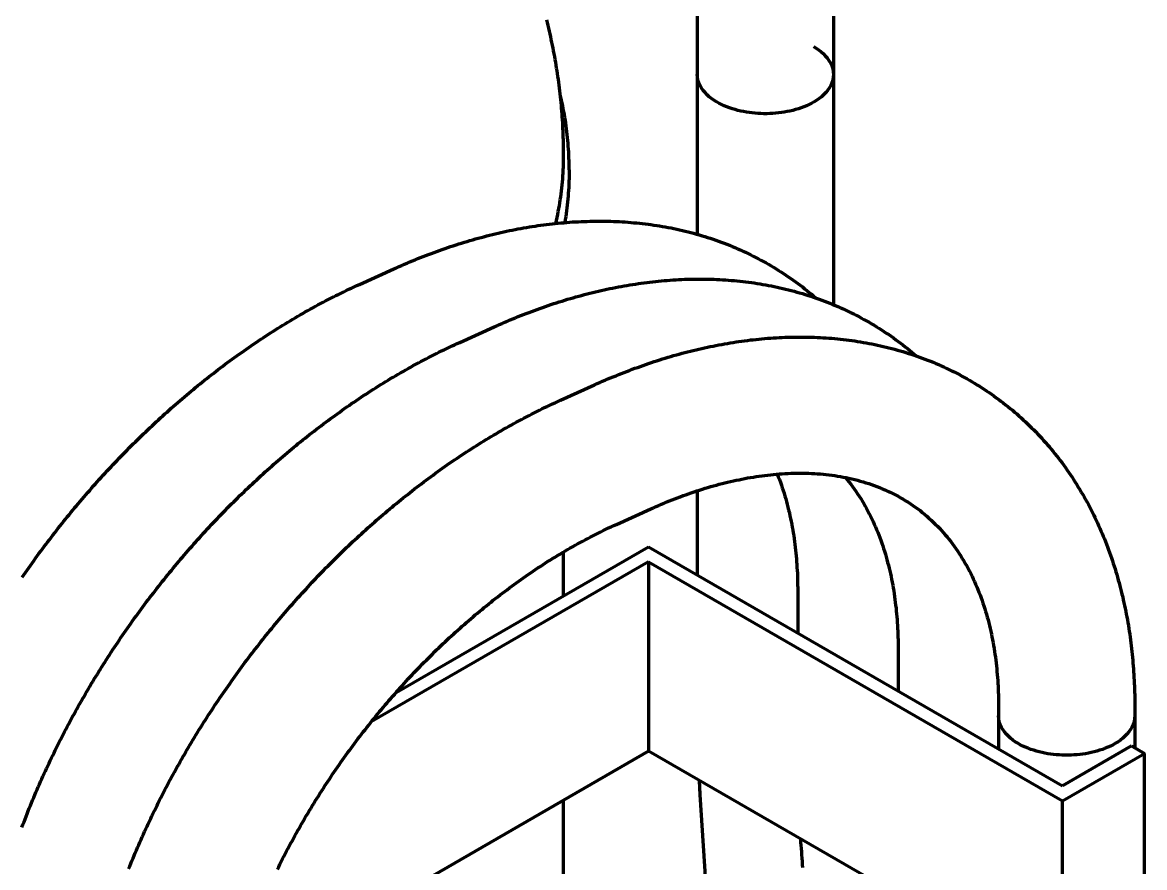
# Model space of a CAD drawing. Header units: millimetres. Extents: x 0 to 2382, y 0 to 420.
# Drawn here: x 333.61 to 352.97, y 113.12 to 127.71 of the extents above; entities that cross this region are included whole.
import ezdxf

# ---------------------------------------------------------------- set-up
doc = ezdxf.new("R2010")
doc.units = ezdxf.units.MM
doc.layers.add('01-VISIBLE', color=7, linetype='CONTINUOUS', lineweight=70)

msp = doc.modelspace()

# ---------------------------------------------------------------- linework, layer by layer
at = {"layer": '01-VISIBLE'}
for p, q in [((345.25, 128.126), (345.25, 126.813)), ((347.6, 128.126), (347.6, 126.813)), ((345.25, 126.813), (345.25, 124.052)), ((347.6, 126.813), (347.6, 122.836)), ((339.423, 123.188), (340.014, 123.455)), ((341.155, 122.187), (341.747, 122.454)), ((342.888, 121.187), (343.479, 121.454)), ((345.25, 119.625), (345.25, 118.173)), ((343.855, 119.045), (344.446, 119.312)), ((340.054, 116.144), (344.409, 118.658)), ((344.409, 118.658), (351.551, 114.535)), ((342.944, 117.812), (342.944, 118.57)), ((344.409, 118.397), (339.626, 115.635)), ((344.409, 118.397), (351.551, 114.274)), ((344.409, 118.397), (344.409, 115.131)), ((346.982, 117.903), (346.982, 117.173)), ((348.715, 116.903), (348.715, 116.173)), ((350.447, 115.903), (350.447, 115.739)), ((352.797, 115.903), (352.797, 115.739)), ((350.447, 115.739), (350.447, 115.173)), ((352.797, 115.739), (352.797, 115.187)), ((352.739, 115.221), (351.551, 114.535)), ((352.739, 115.221), (352.965, 115.09)), ((344.409, 115.131), (337.204, 110.971)), ((351.551, 111.008), (344.409, 115.131)), ((351.551, 114.274), (352.965, 115.09)), ((352.965, 111.824), (352.965, 115.09)), ((342.944, 75.354), (342.944, 114.285)), ((345.296, 114.379), (345.451, 111.935)), ((351.551, 111.008), (351.551, 114.274))]:
    msp.add_line(p, q, dxfattribs=at)
for points in [[(342.944, 125.427), (342.944, 125.477), (342.943, 125.527), (342.943, 125.577), (342.942, 125.627), (342.941, 125.677), (342.939, 125.727), (342.937, 125.777), (342.935, 125.827), (342.933, 125.877), (342.931, 125.927), (342.928, 125.977), (342.925, 126.027), (342.921, 126.077), (342.918, 126.127), (342.914, 126.177), (342.91, 126.227), (342.905, 126.276), (342.901, 126.326), (342.896, 126.376), (342.891, 126.426), (342.885, 126.475), (342.88, 126.525), (342.874, 126.575), (342.867, 126.624), (342.861, 126.674), (342.854, 126.724), (342.847, 126.773), (342.84, 126.823), (342.832, 126.872), (342.824, 126.922), (342.816, 126.971), (342.808, 127.02), (342.8, 127.07), (342.791, 127.119), (342.782, 127.168), (342.772, 127.217), (342.763, 127.266), (342.753, 127.315), (342.743, 127.364), (342.732, 127.413), (342.722, 127.462), (342.711, 127.511), (342.7, 127.56), (342.688, 127.608), (342.677, 127.657), (342.665, 127.706), (342.653, 127.754)], [(347.256, 127.292), (347.3, 127.265), (347.342, 127.236), (347.383, 127.205), (347.422, 127.171), (347.458, 127.135), (347.492, 127.096), (347.522, 127.054), (347.549, 127.01), (347.57, 126.963), (347.586, 126.914), (347.596, 126.864), (347.6, 126.813)], [(347.6, 126.813), (347.596, 126.762), (347.587, 126.713), (347.572, 126.665), (347.551, 126.62), (347.526, 126.576), (347.497, 126.535), (347.465, 126.497), (347.429, 126.461), (347.392, 126.427), (347.353, 126.396), (347.311, 126.367), (347.269, 126.341), (347.225, 126.316), (347.18, 126.293), (347.135, 126.272), (347.088, 126.253), (347.041, 126.235), (346.994, 126.219), (346.946, 126.205), (346.897, 126.191), (346.848, 126.18), (346.799, 126.17), (346.75, 126.161), (346.7, 126.153), (346.65, 126.147), (346.6, 126.142), (346.55, 126.138), (346.5, 126.136), (346.45, 126.134), (346.4, 126.134), (346.349, 126.136), (346.299, 126.138), (346.249, 126.142), (346.199, 126.147), (346.149, 126.153), (346.1, 126.161), (346.05, 126.17), (346.001, 126.18), (345.952, 126.191), (345.904, 126.205), (345.856, 126.219), (345.808, 126.235), (345.761, 126.253), (345.715, 126.272), (345.669, 126.293), (345.624, 126.316), (345.581, 126.341), (345.538, 126.367), (345.497, 126.396), (345.457, 126.427), (345.42, 126.461), (345.385, 126.497), (345.352, 126.535), (345.323, 126.576), (345.298, 126.62), (345.278, 126.665), (345.262, 126.713), (345.253, 126.762), (345.25, 126.813)], [(347.6, 126.813), (347.596, 126.762), (347.587, 126.713), (347.572, 126.665), (347.551, 126.62), (347.526, 126.576), (347.497, 126.535), (347.465, 126.497), (347.429, 126.461), (347.392, 126.427), (347.353, 126.396), (347.311, 126.367), (347.269, 126.341), (347.225, 126.316), (347.18, 126.293), (347.135, 126.272), (347.088, 126.253), (347.041, 126.235), (346.994, 126.219), (346.946, 126.205), (346.897, 126.191), (346.848, 126.18), (346.799, 126.17), (346.75, 126.161), (346.7, 126.153), (346.65, 126.147), (346.6, 126.142), (346.55, 126.138), (346.5, 126.136), (346.45, 126.134), (346.4, 126.134), (346.349, 126.136), (346.299, 126.138), (346.249, 126.142), (346.199, 126.147), (346.149, 126.153), (346.1, 126.161), (346.05, 126.17), (346.001, 126.18), (345.952, 126.191), (345.904, 126.205), (345.856, 126.219), (345.808, 126.235), (345.761, 126.253), (345.715, 126.272), (345.669, 126.293), (345.624, 126.316), (345.581, 126.341), (345.538, 126.367), (345.497, 126.396), (345.457, 126.427), (345.42, 126.461), (345.385, 126.497), (345.352, 126.535), (345.323, 126.576), (345.298, 126.62), (345.278, 126.665), (345.262, 126.713), (345.253, 126.762), (345.25, 126.813)], [(343.04, 125.166), (343.04, 125.216), (343.039, 125.267), (343.038, 125.317), (343.036, 125.368), (343.034, 125.418), (343.032, 125.469), (343.029, 125.519), (343.025, 125.569), (343.021, 125.62), (343.017, 125.67), (343.012, 125.72), (343.007, 125.771), (343.001, 125.821), (342.995, 125.871), (342.988, 125.921), (342.981, 125.971), (342.974, 126.021), (342.966, 126.071), (342.957, 126.12), (342.949, 126.17), (342.939, 126.22), (342.929, 126.269), (342.919, 126.319), (342.909, 126.368), (342.898, 126.417), (342.886, 126.467)], [(342.811, 124.24), (342.822, 124.291), (342.833, 124.342), (342.843, 124.393), (342.853, 124.444), (342.862, 124.495), (342.871, 124.547), (342.879, 124.598), (342.887, 124.649), (342.894, 124.701), (342.901, 124.752), (342.907, 124.804), (342.913, 124.856), (342.919, 124.908), (342.923, 124.959), (342.928, 125.011), (342.931, 125.063), (342.935, 125.115), (342.938, 125.167), (342.94, 125.219), (342.942, 125.271), (342.943, 125.323), (342.944, 125.375), (342.944, 125.427)], [(343.04, 125.166), (343.04, 125.115), (343.039, 125.064), (343.038, 125.013), (343.036, 124.962), (343.034, 124.912), (343.032, 124.861), (343.029, 124.81), (343.025, 124.759), (343.021, 124.709), (343.017, 124.658), (343.012, 124.607), (343.006, 124.557), (343.001, 124.506), (342.994, 124.456), (342.988, 124.405), (342.98, 124.355), (342.973, 124.305), (342.965, 124.255)], [(340.014, 123.455), (340.06, 123.475), (340.106, 123.495), (340.152, 123.516), (340.198, 123.535), (340.244, 123.555), (340.29, 123.575), (340.336, 123.594), (340.383, 123.613), (340.429, 123.632), (340.476, 123.65), (340.522, 123.669), (340.569, 123.687), (340.616, 123.705), (340.663, 123.722), (340.71, 123.74), (340.757, 123.757), (340.804, 123.774), (340.851, 123.79), (340.899, 123.807), (340.946, 123.823), (340.994, 123.839), (341.041, 123.855), (341.089, 123.87), (341.137, 123.886), (341.184, 123.901), (341.232, 123.915), (341.28, 123.93), (341.328, 123.944), (341.377, 123.958), (341.425, 123.972), (341.473, 123.985), (341.521, 123.998), (341.57, 124.011), (341.618, 124.024), (341.667, 124.036), (341.716, 124.048), (341.764, 124.06), (341.813, 124.071), (341.862, 124.083), (341.911, 124.094), (341.96, 124.104), (342.009, 124.115), (342.058, 124.125), (342.107, 124.134), (342.156, 124.144), (342.206, 124.153), (342.255, 124.162), (342.304, 124.171), (342.354, 124.179), (342.403, 124.187), (342.453, 124.194), (342.502, 124.202), (342.552, 124.209), (342.602, 124.215), (342.651, 124.222), (342.701, 124.228), (342.751, 124.234), (342.801, 124.239), (342.851, 124.244), (342.901, 124.249), (342.951, 124.253), (343, 124.257), (343.05, 124.261), (343.1, 124.265), (343.15, 124.268), (343.201, 124.27), (343.251, 124.273), (343.301, 124.275), (343.351, 124.276), (343.401, 124.278), (343.451, 124.279), (343.501, 124.279), (343.551, 124.28), (343.601, 124.279), (343.652, 124.279), (343.702, 124.278), (343.752, 124.277), (343.802, 124.275), (343.852, 124.273), (343.902, 124.271), (343.952, 124.268), (344.002, 124.265), (344.052, 124.261), (344.102, 124.257), (344.152, 124.253), (344.202, 124.248), (344.252, 124.243), (344.302, 124.238), (344.351, 124.232), (344.401, 124.226), (344.451, 124.219), (344.5, 124.212), (344.55, 124.204), (344.599, 124.196), (344.649, 124.188), (344.698, 124.179), (344.747, 124.17), (344.797, 124.161), (344.846, 124.151), (344.895, 124.14), (344.944, 124.129), (344.993, 124.118), (345.041, 124.107), (345.09, 124.094), (345.139, 124.082), (345.187, 124.069), (345.235, 124.056), (345.284, 124.042), (345.332, 124.028), (345.38, 124.013), (345.427, 123.998), (345.475, 123.983), (345.523, 123.967), (345.57, 123.95), (345.617, 123.934), (345.664, 123.916), (345.711, 123.899), (345.758, 123.881), (345.805, 123.862), (345.851, 123.843), (345.897, 123.824), (345.943, 123.804), (345.989, 123.784), (346.035, 123.763), (346.08, 123.742), (346.126, 123.721), (346.171, 123.699), (346.216, 123.677), (346.26, 123.654), (346.305, 123.631), (346.349, 123.607), (346.393, 123.583), (346.437, 123.559), (346.48, 123.534), (346.524, 123.509), (346.567, 123.483), (346.609, 123.457), (346.652, 123.43), (346.694, 123.404), (346.736, 123.376), (346.778, 123.349), (346.82, 123.32), (346.861, 123.292), (346.902, 123.263), (346.942, 123.234), (346.983, 123.204), (347.023, 123.174), (347.063, 123.143), (347.102, 123.113), (347.141, 123.081), (347.18, 123.05), (347.219, 123.018), (347.257, 122.985), (347.295, 122.953)], [(333.605, 118.133), (333.633, 118.174), (333.662, 118.215), (333.69, 118.256), (333.719, 118.297), (333.748, 118.338), (333.777, 118.378), (333.806, 118.419), (333.835, 118.46), (333.865, 118.5), (333.894, 118.54), (333.924, 118.581), (333.953, 118.621), (333.983, 118.661), (334.013, 118.701), (334.043, 118.741), (334.074, 118.781), (334.104, 118.821), (334.134, 118.86), (334.165, 118.9), (334.196, 118.939), (334.227, 118.979), (334.258, 119.018), (334.289, 119.057), (334.32, 119.096), (334.351, 119.135), (334.383, 119.174), (334.414, 119.213), (334.446, 119.251), (334.478, 119.29), (334.509, 119.329), (334.542, 119.367), (334.574, 119.405), (334.606, 119.443), (334.638, 119.482), (334.671, 119.52), (334.703, 119.557), (334.736, 119.595), (334.769, 119.633), (334.802, 119.671), (334.835, 119.708), (334.868, 119.745), (334.902, 119.783), (334.935, 119.82), (334.969, 119.857), (335.002, 119.894), (335.036, 119.931), (335.07, 119.968), (335.104, 120.004), (335.138, 120.041), (335.172, 120.077), (335.207, 120.113), (335.241, 120.15), (335.276, 120.186), (335.31, 120.222), (335.345, 120.258), (335.38, 120.293), (335.415, 120.329), (335.45, 120.365), (335.486, 120.4), (335.521, 120.435), (335.557, 120.471), (335.592, 120.506), (335.628, 120.541), (335.664, 120.576), (335.7, 120.61), (335.736, 120.645), (335.772, 120.68), (335.808, 120.714), (335.845, 120.748), (335.881, 120.782), (335.918, 120.816), (335.954, 120.85), (335.991, 120.884), (336.028, 120.918), (336.065, 120.951), (336.103, 120.985), (336.14, 121.018), (336.177, 121.051), (336.215, 121.084), (336.252, 121.117), (336.29, 121.15), (336.328, 121.183), (336.366, 121.215), (336.404, 121.248), (336.442, 121.28), (336.48, 121.312), (336.519, 121.344), (336.557, 121.376), (336.596, 121.408), (336.635, 121.44), (336.673, 121.471), (336.712, 121.502), (336.751, 121.534), (336.791, 121.565), (336.83, 121.596), (336.869, 121.627), (336.909, 121.657), (336.948, 121.688), (336.988, 121.718), (337.028, 121.749), (337.068, 121.779), (337.108, 121.809), (337.148, 121.838), (337.188, 121.868), (337.228, 121.898), (337.269, 121.927), (337.309, 121.956), (337.35, 121.986), (337.391, 122.014), (337.432, 122.043), (337.473, 122.072), (337.514, 122.1), (337.555, 122.129), (337.596, 122.157), (337.638, 122.185), (337.679, 122.213), (337.721, 122.241), (337.762, 122.268), (337.804, 122.296), (337.846, 122.323), (337.888, 122.35), (337.93, 122.377), (337.972, 122.404), (338.015, 122.43), (338.057, 122.457), (338.1, 122.483), (338.142, 122.509), (338.185, 122.535), (338.228, 122.561), (338.271, 122.586), (338.314, 122.612), (338.357, 122.637), (338.4, 122.662), (338.444, 122.687), (338.487, 122.712), (338.531, 122.736), (338.575, 122.761), (338.618, 122.785), (338.662, 122.809), (338.706, 122.833), (338.75, 122.856), (338.794, 122.88), (338.839, 122.903), (338.883, 122.926), (338.927, 122.949), (338.972, 122.972), (339.017, 122.994), (339.061, 123.016), (339.106, 123.039), (339.151, 123.06), (339.196, 123.082), (339.241, 123.104), (339.287, 123.125), (339.332, 123.146), (339.377, 123.167), (339.423, 123.188)], [(341.747, 122.454), (341.792, 122.475), (341.838, 122.495), (341.884, 122.515), (341.93, 122.535), (341.976, 122.555), (342.022, 122.574), (342.069, 122.594), (342.115, 122.613), (342.161, 122.631), (342.208, 122.65), (342.255, 122.668), (342.301, 122.686), (342.348, 122.704), (342.395, 122.722), (342.442, 122.739), (342.489, 122.757), (342.536, 122.774), (342.584, 122.79), (342.631, 122.807), (342.678, 122.823), (342.726, 122.839), (342.774, 122.855), (342.821, 122.87), (342.869, 122.885), (342.917, 122.9), (342.965, 122.915), (343.013, 122.93), (343.061, 122.944), (343.109, 122.958), (343.157, 122.971), (343.205, 122.985), (343.254, 122.998), (343.302, 123.011), (343.351, 123.023), (343.399, 123.036), (343.448, 123.048), (343.497, 123.06), (343.546, 123.071), (343.594, 123.082), (343.643, 123.093), (343.692, 123.104), (343.741, 123.114), (343.79, 123.124), (343.84, 123.134), (343.889, 123.144), (343.938, 123.153), (343.987, 123.162), (344.037, 123.17), (344.086, 123.179), (344.136, 123.187), (344.185, 123.194), (344.235, 123.202), (344.284, 123.209), (344.334, 123.215), (344.384, 123.222), (344.434, 123.228), (344.483, 123.233), (344.533, 123.239), (344.583, 123.244), (344.633, 123.249), (344.683, 123.253), (344.733, 123.257), (344.783, 123.261), (344.833, 123.264), (344.883, 123.267), (344.933, 123.27), (344.983, 123.273), (345.033, 123.275), (345.083, 123.276), (345.133, 123.278), (345.183, 123.279), (345.234, 123.279), (345.284, 123.279), (345.334, 123.279), (345.384, 123.279), (345.434, 123.278), (345.484, 123.277), (345.534, 123.275), (345.584, 123.273), (345.634, 123.271), (345.684, 123.268), (345.734, 123.265), (345.784, 123.261), (345.834, 123.257), (345.884, 123.253), (345.934, 123.248), (345.984, 123.243), (346.034, 123.238), (346.084, 123.232), (346.133, 123.225), (346.183, 123.219), (346.233, 123.212), (346.282, 123.204), (346.332, 123.196), (346.381, 123.188), (346.431, 123.179), (346.48, 123.17), (346.529, 123.16), (346.578, 123.15), (346.627, 123.14), (346.676, 123.129), (346.725, 123.118), (346.774, 123.106), (346.822, 123.094), (346.871, 123.082), (346.919, 123.069), (346.968, 123.056), (347.016, 123.042), (347.064, 123.028), (347.112, 123.013), (347.16, 122.998), (347.207, 122.982), (347.255, 122.967), (347.302, 122.95), (347.35, 122.933), (347.397, 122.916), (347.444, 122.899), (347.49, 122.881), (347.537, 122.862), (347.583, 122.843), (347.63, 122.824), (347.676, 122.804), (347.722, 122.784), (347.767, 122.763), (347.813, 122.742), (347.858, 122.721), (347.903, 122.699), (347.948, 122.677), (347.993, 122.654), (348.037, 122.631), (348.081, 122.607), (348.125, 122.583), (348.169, 122.559), (348.213, 122.534), (348.256, 122.508), (348.299, 122.483), (348.342, 122.457), (348.384, 122.43), (348.427, 122.403), (348.469, 122.376), (348.51, 122.348), (348.552, 122.32), (348.593, 122.292), (348.634, 122.263), (348.675, 122.233), (348.715, 122.204), (348.755, 122.174), (348.795, 122.143), (348.835, 122.112), (348.874, 122.081), (348.913, 122.05), (348.951, 122.018), (348.99, 121.985), (349.028, 121.953)], [(333.601, 113.819), (333.618, 113.866), (333.636, 113.913), (333.654, 113.959), (333.672, 114.006), (333.69, 114.052), (333.709, 114.099), (333.727, 114.145), (333.746, 114.192), (333.765, 114.238), (333.784, 114.284), (333.803, 114.33), (333.823, 114.376), (333.842, 114.422), (333.862, 114.468), (333.882, 114.514), (333.902, 114.56), (333.922, 114.606), (333.942, 114.651), (333.963, 114.697), (333.984, 114.743), (334.004, 114.788), (334.025, 114.833), (334.046, 114.879), (334.068, 114.924), (334.089, 114.969), (334.111, 115.014), (334.132, 115.059), (334.154, 115.104), (334.176, 115.149), (334.198, 115.194), (334.22, 115.239), (334.243, 115.284), (334.265, 115.328), (334.288, 115.373), (334.311, 115.417), (334.334, 115.462), (334.357, 115.506), (334.38, 115.55), (334.404, 115.594), (334.427, 115.639), (334.451, 115.683), (334.475, 115.727), (334.499, 115.77), (334.523, 115.814), (334.547, 115.858), (334.572, 115.902), (334.596, 115.945), (334.621, 115.989), (334.646, 116.032), (334.671, 116.075), (334.696, 116.119), (334.721, 116.162), (334.746, 116.205), (334.772, 116.248), (334.797, 116.291), (334.823, 116.334), (334.849, 116.377), (334.875, 116.419), (334.901, 116.462), (334.927, 116.504), (334.954, 116.547), (334.98, 116.589), (335.007, 116.632), (335.034, 116.674), (335.061, 116.716), (335.088, 116.758), (335.115, 116.8), (335.142, 116.842), (335.17, 116.883), (335.197, 116.925), (335.225, 116.967), (335.253, 117.008), (335.281, 117.05), (335.309, 117.091), (335.337, 117.132), (335.366, 117.174), (335.394, 117.215), (335.423, 117.256), (335.452, 117.297), (335.48, 117.337), (335.509, 117.378), (335.538, 117.419), (335.568, 117.459), (335.597, 117.5), (335.627, 117.54), (335.656, 117.581), (335.686, 117.621), (335.716, 117.661), (335.746, 117.701), (335.776, 117.741), (335.806, 117.781), (335.836, 117.82), (335.867, 117.86), (335.897, 117.9), (335.928, 117.939), (335.959, 117.978), (335.99, 118.018), (336.021, 118.057), (336.052, 118.096), (336.084, 118.135), (336.115, 118.174), (336.147, 118.213), (336.178, 118.251), (336.21, 118.29), (336.242, 118.328), (336.274, 118.367), (336.306, 118.405), (336.338, 118.443), (336.371, 118.481), (336.403, 118.519), (336.436, 118.557), (336.469, 118.595), (336.501, 118.633), (336.534, 118.67), (336.567, 118.708), (336.601, 118.745), (336.634, 118.782), (336.667, 118.82), (336.701, 118.857), (336.735, 118.894), (336.768, 118.931), (336.802, 118.967), (336.836, 119.004), (336.87, 119.041), (336.905, 119.077), (336.939, 119.113), (336.974, 119.149), (337.008, 119.186), (337.043, 119.222), (337.078, 119.257), (337.113, 119.293), (337.148, 119.329), (337.183, 119.364), (337.218, 119.4), (337.253, 119.435), (337.289, 119.47), (337.325, 119.506), (337.36, 119.541), (337.396, 119.575), (337.432, 119.61), (337.468, 119.645), (337.504, 119.679), (337.541, 119.714), (337.577, 119.748), (337.614, 119.782), (337.65, 119.816), (337.687, 119.85), (337.724, 119.884), (337.761, 119.918), (337.798, 119.951), (337.835, 119.985), (337.872, 120.018), (337.91, 120.051), (337.947, 120.084), (337.985, 120.117), (338.022, 120.15), (338.06, 120.183), (338.098, 120.215), (338.136, 120.248), (338.175, 120.28), (338.213, 120.312), (338.251, 120.344), (338.29, 120.376), (338.328, 120.408), (338.367, 120.439), (338.406, 120.471), (338.445, 120.502), (338.484, 120.534), (338.523, 120.565), (338.562, 120.596), (338.602, 120.626), (338.641, 120.657), (338.681, 120.688), (338.72, 120.718), (338.76, 120.748), (338.8, 120.778), (338.84, 120.808), (338.88, 120.838), (338.92, 120.868), (338.961, 120.898), (339.001, 120.927), (339.042, 120.956), (339.082, 120.985), (339.123, 121.014), (339.164, 121.043), (339.205, 121.072), (339.246, 121.1), (339.287, 121.129), (339.329, 121.157), (339.37, 121.185), (339.411, 121.213), (339.453, 121.24), (339.495, 121.268), (339.537, 121.295), (339.578, 121.323), (339.621, 121.35), (339.663, 121.377), (339.705, 121.404), (339.747, 121.43), (339.79, 121.457), (339.832, 121.483), (339.875, 121.509), (339.918, 121.535), (339.96, 121.561), (340.003, 121.586), (340.046, 121.612), (340.09, 121.637), (340.133, 121.662), (340.176, 121.687), (340.22, 121.712), (340.263, 121.736), (340.307, 121.76), (340.351, 121.785), (340.395, 121.809), (340.439, 121.832), (340.483, 121.856), (340.527, 121.88), (340.571, 121.903), (340.615, 121.926), (340.66, 121.949), (340.704, 121.971), (340.749, 121.994), (340.794, 122.016), (340.839, 122.038), (340.884, 122.06), (340.929, 122.082), (340.974, 122.103), (341.019, 122.125), (341.064, 122.146), (341.11, 122.167), (341.155, 122.187)], [(343.479, 121.454), (343.525, 121.475), (343.571, 121.495), (343.616, 121.515), (343.663, 121.535), (343.709, 121.555), (343.755, 121.574), (343.801, 121.593), (343.848, 121.612), (343.894, 121.631), (343.941, 121.65), (343.987, 121.668), (344.034, 121.686), (344.081, 121.704), (344.128, 121.722), (344.175, 121.739), (344.222, 121.756), (344.269, 121.773), (344.316, 121.79), (344.364, 121.807), (344.411, 121.823), (344.459, 121.839), (344.506, 121.854), (344.554, 121.87), (344.602, 121.885), (344.649, 121.9), (344.697, 121.915), (344.745, 121.929), (344.793, 121.944), (344.842, 121.958), (344.89, 121.971), (344.938, 121.985), (344.987, 121.998), (345.035, 122.011), (345.084, 122.023), (345.132, 122.036), (345.181, 122.048), (345.23, 122.06), (345.278, 122.071), (345.327, 122.082), (345.376, 122.093), (345.425, 122.104), (345.474, 122.114), (345.523, 122.124), (345.572, 122.134), (345.622, 122.144), (345.671, 122.153), (345.72, 122.162), (345.77, 122.17), (345.819, 122.178), (345.869, 122.186), (345.918, 122.194), (345.968, 122.201), (346.017, 122.208), (346.067, 122.215), (346.117, 122.222), (346.167, 122.228), (346.216, 122.233), (346.266, 122.239), (346.316, 122.244), (346.366, 122.249), (346.416, 122.253), (346.466, 122.257), (346.516, 122.261), (346.566, 122.264), (346.616, 122.267), (346.666, 122.27), (346.716, 122.272), (346.766, 122.274), (346.816, 122.276), (346.866, 122.277), (346.917, 122.278), (346.967, 122.279), (347.017, 122.279), (347.067, 122.279), (347.117, 122.278), (347.167, 122.278), (347.217, 122.276), (347.267, 122.275), (347.318, 122.273), (347.368, 122.27), (347.418, 122.268), (347.468, 122.264), (347.518, 122.261), (347.568, 122.257), (347.618, 122.253), (347.668, 122.248), (347.717, 122.243), (347.767, 122.237), (347.817, 122.231), (347.867, 122.225), (347.917, 122.218), (347.966, 122.211), (348.016, 122.204), (348.065, 122.196), (348.115, 122.187), (348.164, 122.179), (348.213, 122.17), (348.263, 122.16), (348.312, 122.15), (348.361, 122.14), (348.41, 122.129), (348.459, 122.118), (348.507, 122.106), (348.556, 122.094), (348.605, 122.081), (348.653, 122.068), (348.701, 122.055), (348.749, 122.041), (348.798, 122.027), (348.846, 122.012), (348.893, 121.997), (348.941, 121.982), (348.989, 121.966), (349.036, 121.95), (349.083, 121.933), (349.13, 121.916), (349.177, 121.898), (349.224, 121.88), (349.271, 121.861), (349.317, 121.843), (349.363, 121.823), (349.409, 121.803), (349.455, 121.783), (349.501, 121.763), (349.546, 121.741), (349.592, 121.72), (349.637, 121.698), (349.682, 121.676), (349.726, 121.653), (349.771, 121.63), (349.815, 121.606), (349.859, 121.582), (349.903, 121.558), (349.946, 121.533), (349.99, 121.508), (350.033, 121.482), (350.075, 121.456), (350.118, 121.429), (350.16, 121.402), (350.202, 121.375), (350.244, 121.347), (350.286, 121.319), (350.327, 121.291), (350.368, 121.262), (350.408, 121.232), (350.449, 121.203), (350.489, 121.173), (350.529, 121.142), (350.568, 121.111), (350.607, 121.08), (350.646, 121.048), (350.685, 121.016), (350.723, 120.984), (350.761, 120.951), (350.799, 120.918), (350.836, 120.885), (350.873, 120.851), (350.91, 120.817), (350.946, 120.782), (350.982, 120.747), (351.018, 120.712), (351.053, 120.677), (351.088, 120.641), (351.123, 120.605), (351.157, 120.568), (351.191, 120.531), (351.225, 120.494), (351.258, 120.456), (351.291, 120.419), (351.324, 120.381), (351.356, 120.342), (351.388, 120.303), (351.42, 120.265), (351.451, 120.225), (351.482, 120.186), (351.512, 120.146), (351.542, 120.106), (351.572, 120.065), (351.601, 120.025), (351.63, 119.984), (351.659, 119.943), (351.687, 119.901), (351.715, 119.859), (351.742, 119.818), (351.769, 119.775), (351.796, 119.733), (351.822, 119.69), (351.848, 119.647), (351.874, 119.604), (351.899, 119.561), (351.924, 119.518), (351.949, 119.474), (351.973, 119.43), (351.997, 119.386), (352.02, 119.341), (352.043, 119.297), (352.066, 119.252), (352.088, 119.207), (352.11, 119.162), (352.131, 119.117), (352.153, 119.071), (352.173, 119.026), (352.194, 118.98), (352.214, 118.934), (352.234, 118.888), (352.253, 118.842), (352.272, 118.795), (352.29, 118.749), (352.309, 118.702), (352.327, 118.655), (352.344, 118.608), (352.361, 118.561), (352.378, 118.514), (352.394, 118.466), (352.411, 118.419), (352.426, 118.371), (352.442, 118.324), (352.457, 118.276), (352.471, 118.228), (352.486, 118.18), (352.5, 118.132), (352.513, 118.083), (352.527, 118.035), (352.54, 117.987), (352.552, 117.938), (352.564, 117.89), (352.576, 117.841), (352.588, 117.792), (352.599, 117.743), (352.61, 117.694), (352.621, 117.645), (352.631, 117.596), (352.641, 117.547), (352.651, 117.498), (352.66, 117.449), (352.669, 117.399), (352.677, 117.35), (352.686, 117.3), (352.694, 117.251), (352.702, 117.201), (352.709, 117.152), (352.716, 117.102), (352.723, 117.052), (352.729, 117.003), (352.735, 116.953), (352.741, 116.903), (352.747, 116.853), (352.752, 116.804), (352.757, 116.754), (352.762, 116.704), (352.766, 116.654), (352.77, 116.604), (352.774, 116.554), (352.777, 116.504), (352.78, 116.454), (352.783, 116.404), (352.786, 116.354), (352.788, 116.304), (352.79, 116.253), (352.792, 116.203), (352.794, 116.153), (352.795, 116.103), (352.796, 116.053), (352.796, 116.003), (352.797, 115.953), (352.797, 115.903)], [(335.441, 113.099), (335.46, 113.145), (335.479, 113.191), (335.497, 113.238), (335.517, 113.284), (335.536, 113.33), (335.555, 113.376), (335.575, 113.422), (335.594, 113.468), (335.614, 113.514), (335.634, 113.56), (335.655, 113.606), (335.675, 113.651), (335.695, 113.697), (335.716, 113.742), (335.737, 113.788), (335.758, 113.833), (335.779, 113.879), (335.8, 113.924), (335.821, 113.969), (335.843, 114.014), (335.865, 114.059), (335.886, 114.104), (335.908, 114.149), (335.931, 114.194), (335.953, 114.239), (335.975, 114.283), (335.998, 114.328), (336.02, 114.373), (336.043, 114.417), (336.066, 114.462), (336.089, 114.506), (336.113, 114.55), (336.136, 114.594), (336.16, 114.638), (336.183, 114.682), (336.207, 114.726), (336.231, 114.77), (336.255, 114.814), (336.28, 114.858), (336.304, 114.901), (336.329, 114.945), (336.353, 114.988), (336.378, 115.032), (336.403, 115.075), (336.428, 115.118), (336.453, 115.162), (336.479, 115.205), (336.504, 115.248), (336.53, 115.291), (336.555, 115.334), (336.581, 115.376), (336.607, 115.419), (336.634, 115.462), (336.66, 115.504), (336.686, 115.547), (336.713, 115.589), (336.739, 115.631), (336.766, 115.674), (336.793, 115.716), (336.82, 115.758), (336.847, 115.8), (336.875, 115.841), (336.902, 115.883), (336.93, 115.925), (336.958, 115.967), (336.985, 116.008), (337.013, 116.05), (337.042, 116.091), (337.07, 116.132), (337.098, 116.173), (337.127, 116.214), (337.155, 116.255), (337.184, 116.296), (337.213, 116.337), (337.242, 116.378), (337.271, 116.419), (337.3, 116.459), (337.329, 116.5), (337.359, 116.54), (337.389, 116.58), (337.418, 116.621), (337.448, 116.661), (337.478, 116.701), (337.508, 116.741), (337.538, 116.78), (337.569, 116.82), (337.599, 116.86), (337.63, 116.899), (337.661, 116.939), (337.691, 116.978), (337.722, 117.017), (337.753, 117.057), (337.785, 117.096), (337.816, 117.135), (337.847, 117.174), (337.879, 117.212), (337.911, 117.251), (337.942, 117.29), (337.974, 117.328), (338.006, 117.367), (338.038, 117.405), (338.071, 117.443), (338.103, 117.481), (338.136, 117.519), (338.168, 117.557), (338.201, 117.595), (338.234, 117.633), (338.267, 117.67), (338.3, 117.708), (338.333, 117.745), (338.366, 117.782), (338.4, 117.819), (338.433, 117.857), (338.467, 117.894), (338.501, 117.93), (338.535, 117.967), (338.569, 118.004), (338.603, 118.04), (338.637, 118.077), (338.672, 118.113), (338.706, 118.149), (338.741, 118.185), (338.775, 118.221), (338.81, 118.257), (338.845, 118.293), (338.88, 118.329), (338.915, 118.364), (338.951, 118.4), (338.986, 118.435), (339.021, 118.47), (339.057, 118.505), (339.093, 118.54), (339.129, 118.575), (339.165, 118.61), (339.201, 118.645), (339.237, 118.679), (339.273, 118.714), (339.309, 118.748), (339.346, 118.782), (339.383, 118.816), (339.419, 118.85), (339.456, 118.884), (339.493, 118.917), (339.53, 118.951), (339.567, 118.984), (339.605, 119.018), (339.642, 119.051), (339.68, 119.084), (339.717, 119.117), (339.755, 119.15), (339.793, 119.182), (339.831, 119.215), (339.869, 119.247), (339.907, 119.28), (339.945, 119.312), (339.984, 119.344), (340.022, 119.376), (340.061, 119.408), (340.099, 119.439), (340.138, 119.471), (340.177, 119.502), (340.216, 119.533), (340.255, 119.564), (340.295, 119.595), (340.334, 119.626), (340.373, 119.657), (340.413, 119.687), (340.453, 119.718), (340.493, 119.748), (340.532, 119.778), (340.572, 119.808), (340.613, 119.838), (340.653, 119.868), (340.693, 119.897), (340.734, 119.927), (340.774, 119.956), (340.815, 119.985), (340.856, 120.014), (340.896, 120.043), (340.937, 120.072), (340.978, 120.1), (341.02, 120.128), (341.061, 120.157), (341.102, 120.185), (341.144, 120.213), (341.185, 120.24), (341.227, 120.268), (341.269, 120.295), (341.311, 120.322), (341.353, 120.35), (341.395, 120.377), (341.437, 120.403), (341.48, 120.43), (341.522, 120.456), (341.565, 120.483), (341.607, 120.509), (341.65, 120.535), (341.693, 120.56), (341.736, 120.586), (341.779, 120.611), (341.822, 120.637), (341.865, 120.662), (341.909, 120.687), (341.952, 120.711), (341.996, 120.736), (342.039, 120.76), (342.083, 120.784), (342.127, 120.808), (342.171, 120.832), (342.215, 120.856), (342.259, 120.879), (342.303, 120.903), (342.348, 120.926), (342.392, 120.949), (342.437, 120.971), (342.481, 120.994), (342.526, 121.016), (342.571, 121.038), (342.616, 121.06), (342.661, 121.082), (342.706, 121.103), (342.751, 121.125), (342.797, 121.146), (342.842, 121.167), (342.888, 121.187)], [(344.446, 119.312), (344.492, 119.333), (344.538, 119.353), (344.584, 119.373), (344.63, 119.393), (344.677, 119.413), (344.723, 119.432), (344.77, 119.451), (344.817, 119.469), (344.863, 119.488), (344.91, 119.505), (344.957, 119.523), (345.005, 119.541), (345.052, 119.558), (345.099, 119.574), (345.147, 119.591), (345.194, 119.607), (345.242, 119.623), (345.29, 119.638), (345.338, 119.653), (345.386, 119.668), (345.434, 119.682), (345.482, 119.697), (345.531, 119.71), (345.579, 119.724), (345.628, 119.737), (345.677, 119.749), (345.725, 119.762), (345.774, 119.773), (345.823, 119.785), (345.872, 119.796), (345.921, 119.807), (345.97, 119.817), (346.02, 119.827), (346.069, 119.836), (346.119, 119.846), (346.168, 119.854), (346.218, 119.862), (346.267, 119.87), (346.317, 119.877), (346.367, 119.884), (346.417, 119.891), (346.467, 119.897), (346.517, 119.902), (346.567, 119.907), (346.617, 119.912), (346.667, 119.916), (346.717, 119.919), (346.767, 119.922), (346.818, 119.925), (346.868, 119.927), (346.918, 119.928), (346.968, 119.929), (347.019, 119.929), (347.069, 119.929), (347.119, 119.928), (347.169, 119.927), (347.22, 119.925), (347.27, 119.922), (347.32, 119.919), (347.37, 119.915), (347.42, 119.911), (347.47, 119.906), (347.52, 119.9), (347.57, 119.894), (347.62, 119.887), (347.67, 119.879), (347.719, 119.871), (347.769, 119.862), (347.818, 119.852), (347.867, 119.842), (347.916, 119.831), (347.965, 119.819), (348.014, 119.807), (348.062, 119.794), (348.111, 119.78), (348.159, 119.765), (348.207, 119.75), (348.254, 119.733), (348.302, 119.717), (348.349, 119.699), (348.395, 119.68), (348.442, 119.661), (348.488, 119.641), (348.534, 119.621), (348.579, 119.599), (348.624, 119.577), (348.669, 119.554), (348.713, 119.53), (348.757, 119.506), (348.801, 119.48), (348.844, 119.454), (348.886, 119.428), (348.928, 119.4), (348.97, 119.372), (349.011, 119.343), (349.052, 119.313), (349.092, 119.283), (349.131, 119.251), (349.17, 119.22), (349.208, 119.187), (349.246, 119.154), (349.283, 119.12), (349.32, 119.086), (349.356, 119.051), (349.391, 119.015), (349.426, 118.979), (349.46, 118.942), (349.494, 118.904), (349.527, 118.866), (349.559, 118.828), (349.591, 118.789), (349.622, 118.749), (349.652, 118.709), (349.682, 118.668), (349.711, 118.627), (349.739, 118.586), (349.767, 118.544), (349.794, 118.502), (349.821, 118.459), (349.847, 118.416), (349.872, 118.372), (349.897, 118.329), (349.921, 118.284), (349.944, 118.24), (349.967, 118.195), (349.989, 118.15), (350.011, 118.105), (350.031, 118.059), (350.052, 118.013), (350.072, 117.967), (350.091, 117.92), (350.109, 117.874), (350.127, 117.827), (350.145, 117.779), (350.162, 117.732), (350.178, 117.685), (350.194, 117.637), (350.209, 117.589), (350.224, 117.541), (350.238, 117.493), (350.252, 117.444), (350.265, 117.396), (350.278, 117.347), (350.29, 117.298), (350.301, 117.249), (350.313, 117.2), (350.323, 117.151), (350.333, 117.102), (350.343, 117.053), (350.352, 117.003), (350.361, 116.954), (350.369, 116.904), (350.377, 116.854), (350.385, 116.805), (350.392, 116.755), (350.398, 116.705), (350.404, 116.655), (350.41, 116.605), (350.415, 116.555), (350.42, 116.505), (350.424, 116.455), (350.428, 116.405), (350.432, 116.355), (350.435, 116.305), (350.438, 116.254), (350.44, 116.204), (350.442, 116.154), (350.444, 116.104), (350.445, 116.053), (350.446, 116.003), (350.447, 115.953), (350.447, 115.903)], [(346.629, 119.913), (346.648, 119.866), (346.666, 119.819), (346.683, 119.772), (346.7, 119.725), (346.716, 119.678), (346.731, 119.63), (346.747, 119.583), (346.761, 119.535), (346.775, 119.487), (346.789, 119.438), (346.802, 119.39), (346.814, 119.342), (346.826, 119.293), (346.838, 119.244), (346.849, 119.195), (346.86, 119.146), (346.87, 119.097), (346.879, 119.048), (346.888, 118.999), (346.897, 118.95), (346.905, 118.9), (346.913, 118.851), (346.92, 118.801), (346.927, 118.752), (346.934, 118.702), (346.94, 118.652), (346.945, 118.603), (346.951, 118.553), (346.955, 118.503), (346.96, 118.453), (346.964, 118.403), (346.967, 118.353), (346.97, 118.303), (346.973, 118.253), (346.976, 118.203), (346.978, 118.153), (346.979, 118.103), (346.981, 118.053), (346.981, 118.003), (346.982, 117.953), (346.982, 117.903)], [(347.804, 119.855), (347.836, 119.817), (347.867, 119.778), (347.898, 119.738), (347.928, 119.698), (347.957, 119.657), (347.986, 119.617), (348.014, 119.575), (348.042, 119.533), (348.069, 119.491), (348.095, 119.449), (348.121, 119.406), (348.146, 119.362), (348.17, 119.318), (348.194, 119.274), (348.217, 119.23), (348.239, 119.185), (348.261, 119.14), (348.283, 119.095), (348.303, 119.05), (348.323, 119.004), (348.343, 118.958), (348.362, 118.911), (348.38, 118.865), (348.398, 118.818), (348.416, 118.771), (348.432, 118.724), (348.449, 118.677), (348.464, 118.629), (348.479, 118.581), (348.494, 118.534), (348.508, 118.486), (348.521, 118.437), (348.534, 118.389), (348.547, 118.341), (348.559, 118.292), (348.57, 118.243), (348.582, 118.195), (348.592, 118.146), (348.602, 118.097), (348.612, 118.047), (348.621, 117.998), (348.63, 117.949), (348.638, 117.9), (348.646, 117.85), (348.653, 117.801), (348.66, 117.751), (348.666, 117.701), (348.672, 117.652), (348.678, 117.602), (348.683, 117.552), (348.688, 117.503), (348.692, 117.453), (348.696, 117.403), (348.7, 117.353), (348.703, 117.303), (348.706, 117.253), (348.708, 117.203), (348.71, 117.153), (348.712, 117.103), (348.713, 117.053), (348.714, 117.003), (348.714, 116.953), (348.715, 116.903)], [(338.007, 113.091), (338.029, 113.135), (338.051, 113.18), (338.073, 113.225), (338.096, 113.27), (338.119, 113.314), (338.142, 113.359), (338.165, 113.403), (338.188, 113.447), (338.211, 113.491), (338.235, 113.536), (338.259, 113.58), (338.283, 113.624), (338.307, 113.667), (338.331, 113.711), (338.355, 113.755), (338.38, 113.798), (338.405, 113.842), (338.429, 113.885), (338.455, 113.929), (338.48, 113.972), (338.505, 114.015), (338.531, 114.058), (338.556, 114.101), (338.582, 114.144), (338.608, 114.186), (338.634, 114.229), (338.661, 114.272), (338.687, 114.314), (338.714, 114.356), (338.74, 114.399), (338.767, 114.441), (338.794, 114.483), (338.822, 114.525), (338.849, 114.567), (338.877, 114.608), (338.904, 114.65), (338.932, 114.692), (338.96, 114.733), (338.988, 114.775), (339.017, 114.816), (339.045, 114.857), (339.074, 114.898), (339.102, 114.939), (339.131, 114.98), (339.16, 115.021), (339.189, 115.061), (339.219, 115.102), (339.248, 115.142), (339.278, 115.183), (339.307, 115.223), (339.337, 115.263), (339.367, 115.303), (339.397, 115.343), (339.428, 115.383), (339.458, 115.422), (339.489, 115.462), (339.52, 115.501), (339.55, 115.541), (339.582, 115.58), (339.613, 115.619), (339.644, 115.658), (339.675, 115.697), (339.707, 115.736), (339.739, 115.774), (339.771, 115.813), (339.803, 115.851), (339.835, 115.89), (339.867, 115.928), (339.899, 115.966), (339.932, 116.004), (339.965, 116.042), (339.998, 116.08), (340.031, 116.117), (340.064, 116.155), (340.097, 116.192), (340.13, 116.229), (340.164, 116.266), (340.197, 116.303), (340.231, 116.34), (340.265, 116.377), (340.299, 116.414), (340.333, 116.45), (340.368, 116.487), (340.402, 116.523), (340.437, 116.559), (340.472, 116.595), (340.506, 116.631), (340.541, 116.667), (340.577, 116.702), (340.612, 116.738), (340.647, 116.773), (340.683, 116.808), (340.718, 116.843), (340.754, 116.878), (340.79, 116.913), (340.826, 116.948), (340.862, 116.982), (340.899, 117.017), (340.935, 117.051), (340.972, 117.085), (341.009, 117.119), (341.045, 117.153), (341.082, 117.186), (341.12, 117.22), (341.157, 117.253), (341.194, 117.286), (341.232, 117.32), (341.269, 117.352), (341.307, 117.385), (341.345, 117.418), (341.383, 117.45), (341.421, 117.483), (341.46, 117.515), (341.498, 117.547), (341.537, 117.579), (341.575, 117.61), (341.614, 117.642), (341.653, 117.673), (341.692, 117.705), (341.731, 117.736), (341.771, 117.767), (341.81, 117.797), (341.85, 117.828), (341.89, 117.858), (341.929, 117.888), (341.969, 117.918), (342.01, 117.948), (342.05, 117.978), (342.09, 118.008), (342.131, 118.037), (342.171, 118.066), (342.212, 118.095), (342.253, 118.124), (342.294, 118.153), (342.335, 118.181), (342.376, 118.209), (342.418, 118.237), (342.459, 118.265), (342.501, 118.293), (342.543, 118.32), (342.585, 118.348), (342.627, 118.375), (342.669, 118.402), (342.711, 118.428), (342.754, 118.455), (342.796, 118.481), (342.839, 118.507), (342.882, 118.533), (342.925, 118.559), (342.968, 118.584), (343.011, 118.61), (343.054, 118.635), (343.098, 118.659), (343.141, 118.684), (343.185, 118.708), (343.229, 118.733), (343.273, 118.756), (343.317, 118.78), (343.361, 118.804), (343.405, 118.827), (343.45, 118.85), (343.494, 118.873), (343.539, 118.895), (343.584, 118.917), (343.629, 118.939), (343.674, 118.961), (343.719, 118.983), (343.764, 119.004), (343.809, 119.025), (343.855, 119.045)], [(352.797, 115.739), (352.794, 115.689), (352.784, 115.64), (352.769, 115.592), (352.748, 115.546), (352.723, 115.503), (352.694, 115.462), (352.662, 115.423), (352.627, 115.388), (352.589, 115.354), (352.55, 115.323), (352.509, 115.294), (352.466, 115.267), (352.422, 115.243), (352.378, 115.22), (352.332, 115.199), (352.286, 115.18), (352.239, 115.162), (352.191, 115.146), (352.143, 115.131), (352.094, 115.118), (352.046, 115.107), (351.996, 115.096), (351.947, 115.087), (351.897, 115.08), (351.848, 115.074), (351.798, 115.069), (351.747, 115.065), (351.697, 115.062), (351.647, 115.061), (351.597, 115.061), (351.547, 115.062), (351.496, 115.065), (351.446, 115.069), (351.396, 115.074), (351.347, 115.08), (351.297, 115.087), (351.247, 115.096), (351.198, 115.107), (351.149, 115.118), (351.101, 115.131), (351.053, 115.146), (351.005, 115.162), (350.958, 115.18), (350.912, 115.199), (350.866, 115.22), (350.821, 115.243), (350.778, 115.267), (350.735, 115.294), (350.694, 115.323), (350.655, 115.354), (350.617, 115.388), (350.582, 115.423), (350.55, 115.462), (350.521, 115.503), (350.495, 115.546), (350.475, 115.592), (350.46, 115.64), (350.45, 115.689), (350.447, 115.739)], [(352.797, 115.739), (352.794, 115.689), (352.784, 115.64), (352.769, 115.592), (352.748, 115.546), (352.723, 115.503), (352.694, 115.462), (352.662, 115.423), (352.627, 115.388), (352.589, 115.354), (352.55, 115.323), (352.509, 115.294), (352.466, 115.267), (352.422, 115.243), (352.378, 115.22), (352.332, 115.199), (352.286, 115.18), (352.239, 115.162), (352.191, 115.146), (352.143, 115.131), (352.094, 115.118), (352.046, 115.107), (351.996, 115.096), (351.947, 115.087), (351.897, 115.08), (351.848, 115.074), (351.798, 115.069), (351.747, 115.065), (351.697, 115.062), (351.647, 115.061), (351.597, 115.061), (351.547, 115.062), (351.496, 115.065), (351.446, 115.069), (351.396, 115.074), (351.347, 115.08), (351.297, 115.087), (351.247, 115.096), (351.198, 115.107), (351.149, 115.118), (351.101, 115.131), (351.053, 115.146), (351.005, 115.162), (350.958, 115.18), (350.912, 115.199), (350.866, 115.22), (350.821, 115.243), (350.778, 115.267), (350.735, 115.294), (350.694, 115.323), (350.655, 115.354), (350.617, 115.388), (350.582, 115.423), (350.55, 115.462), (350.521, 115.503), (350.495, 115.546), (350.475, 115.592), (350.46, 115.64), (350.45, 115.689), (350.447, 115.739)], [(345.282, 114.627), (345.284, 114.586), (345.286, 114.545), (345.289, 114.503), (345.291, 114.462), (345.294, 114.421), (345.296, 114.379)], [(347.029, 113.618), (347.033, 113.563), (347.037, 113.508), (347.041, 113.453), (347.045, 113.398), (347.049, 113.342), (347.053, 113.287), (347.058, 113.232), (347.062, 113.177), (347.067, 113.122)]]:
    msp.add_lwpolyline(points, dxfattribs=at)

doc.saveas('drawing.dxf')
